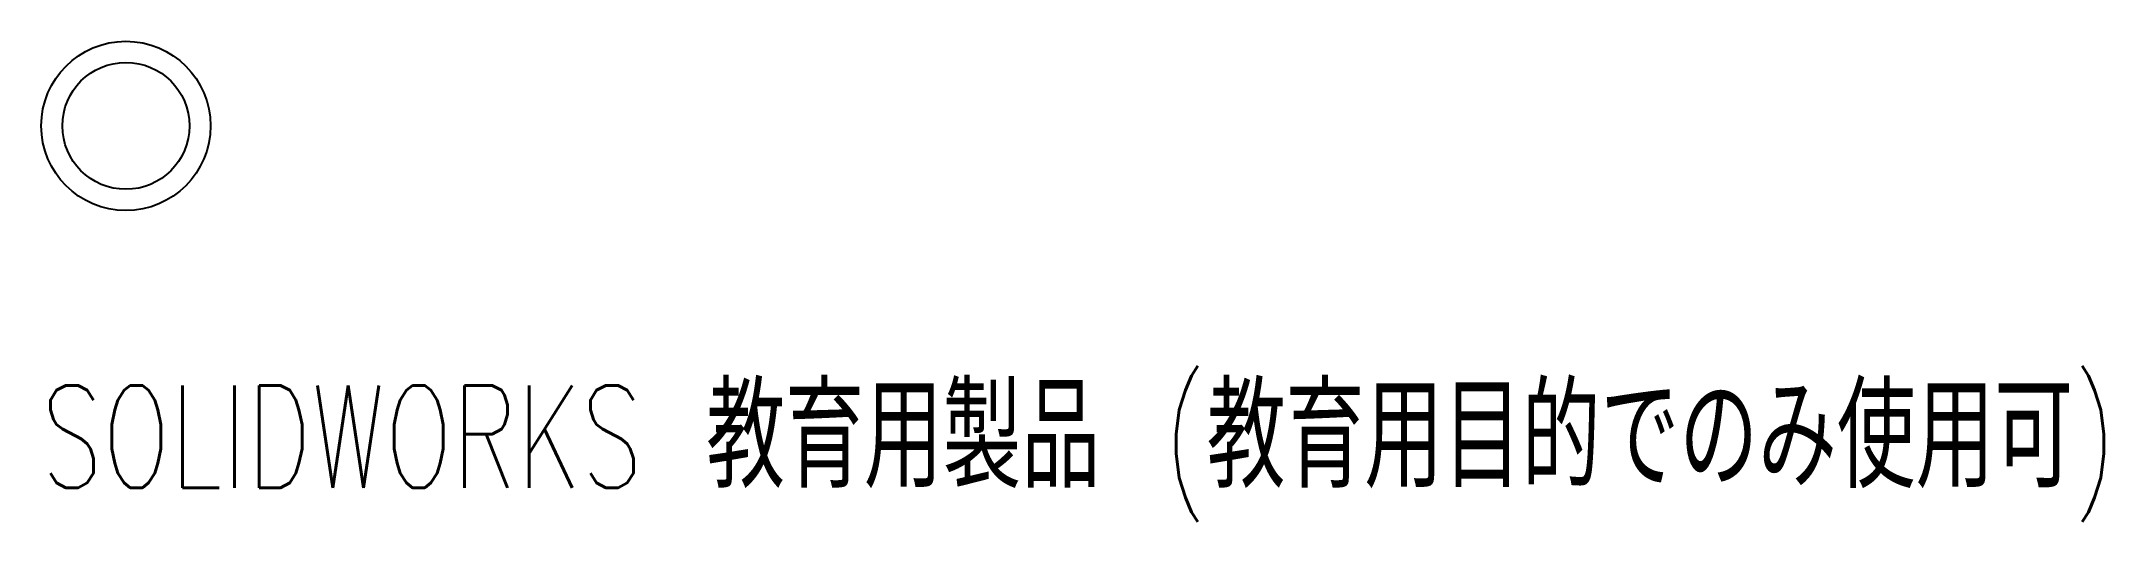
# Model space of a CAD drawing. Header units: millimetres. Extents: x -34 to 63.5, y 97.3 to 120.
import ezdxf

# ---------------------------------------------------------------- set-up
doc = ezdxf.new("R2010")
doc.units = ezdxf.units.MM
doc.styles.add('SLDTEXTSTYLE0', font='TXT', dxfattribs={"width": 0.7, "bigfont": 'bigfont'})

msp = doc.modelspace()

# ---------------------------------------------------------------- linework, layer by layer
at = {"color": 7, "linetype": 'Continuous', "lineweight": 25}
for radius in [4, 3]:
    msp.add_circle((-30, 116), radius, dxfattribs=at)

# ---------------------------------------------------------------- texts
at = {"color": 7, "linetype": 'Continuous', "insert": (-34, 103.73), "char_height": 4.83362, "attachment_point": 1, "style": 'SLDTEXTSTYLE0'}
msp.add_mtext('SOLIDWORKS 教育用製品 (教育用目的でのみ使用可)', dxfattribs=at)

doc.saveas('drawing.dxf')
